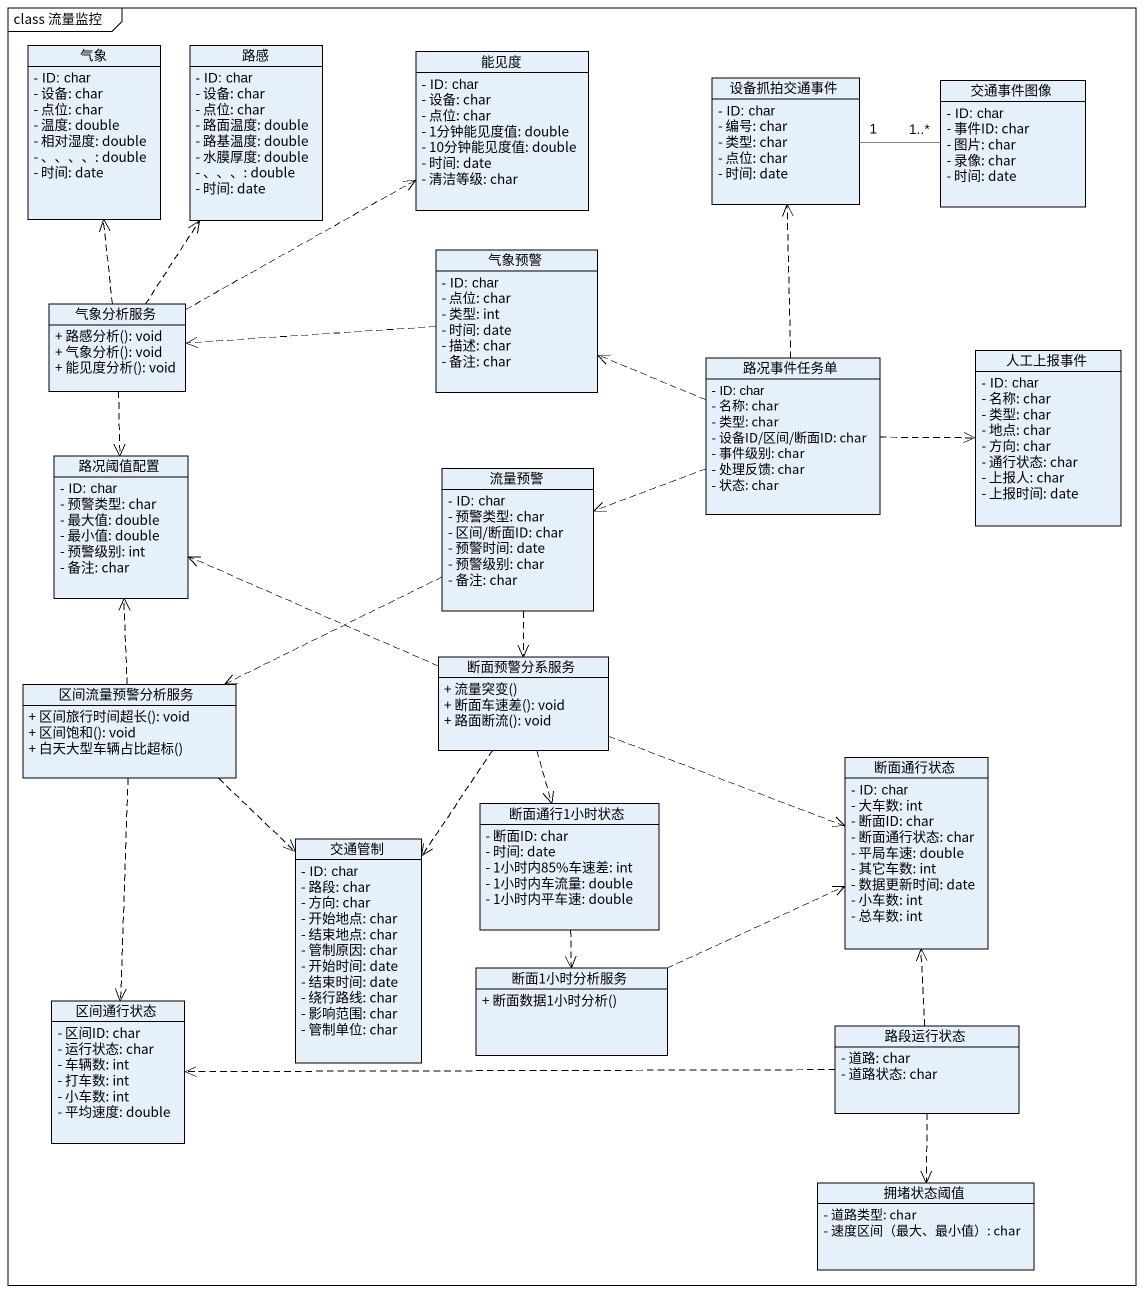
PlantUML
@startuml
mainframe class 流量监控
hide circle
hide empty members
skinparam classAttributeIconSize 0
class 气象 {
  - ID: char
  - 设备: char
  - 点位: char
  - 温度: double
  - 相对湿度: double
  - 、、、、: double
  - 时间: date
}
class 路感 {
  - ID: char
  - 设备: char
  - 点位: char
  - 路面温度: double
  - 路基温度: double
  - 水膜厚度: double
  - 、、、: double
  - 时间: date
}
class 能见度 {
  - ID: char
  - 设备: char
  - 点位: char
  - 1分钟能见度值: double
  - 10分钟能见度值: double
  - 时间: date
  - 清洁等级: char
}
class 设备抓拍交通事件 {
  - ID: char
  - 编号: char
  - 类型: char
  - 点位: char
  - 时间: date
}
class 交通事件图像 {
  - ID: char
  - 事件ID: char
  - 图片: char
  - 录像: char
  - 时间: date
}
class 气象预警 {
  - ID: char
  - 点位: char
  - 类型: int
  - 时间: date
  - 描述: char
  - 备注: char
}
class 气象分析服务 {
  + 路感分析(): void
  + 气象分析(): void
  + 能见度分析(): void
}
class 人工上报事件 {
  - ID: char
  - 名称: char
  - 类型: char
  - 地点: char
  - 方向: char
  - 通行状态: char
  - 上报人: char
  - 上报时间: date
}
class 路况事件任务单 {
  - ID: char
  - 名称: char
  - 类型: char
  - 设备ID/区间/断面ID: char
  - 事件级别: char
  - 处理反馈: char
  - 状态: char
}
class 路况阈值配置 {
  - ID: char
  - 预警类型: char
  - 最大值: double
  - 最小值: double
  - 预警级别: int
  - 备注: char
}
class 流量预警 {
  - ID: char
  - 预警类型: char
  - 区间/断面ID: char
  - 预警时间: date
  - 预警级别: char
  - 备注: char
}
class 区间流量预警分析服务 {
  + 区间旅行时间超长(): void
  + 区间饱和(): void
  + 白天大型车辆占比超标()
}
class 断面预警分系服务 {
  + 流量突变()
  + 断面车速差(): void
  + 路面断流(): void
}
class 断面通行1小时状态 {
  - 断面ID: char
  - 时间: date
  - 1小时内85%车速差: int
  - 1小时内车流量: double
  - 1小时内平车速: double
}
class 断面通行状态 {
  - ID: char
  - 大车数: int
  - 断面ID: char
  - 断面通行状态: char
  - 平局车速: double
  - 其它车数: int
  - 数据更新时间: date
  - 小车数: int
  - 总车数: int
}
class 交通管制 {
  - ID: char
  - 路段: char
  - 方向: char
  - 开始地点: char
  - 结束地点: char
  - 管制原因: char
  - 开始时间: date
  - 结束时间: date
  - 绕行路线: char
  - 影响范围: char
  - 管制单位: char
}
class 断面1小时分析服务 {
  + 断面数据1小时分析()
}
class 区间通行状态 {
  - 区间ID: char
  - 运行状态: char
  - 车辆数: int
  - 打车数: int
  - 小车数: int
  - 平均速度: double
}
class 路段运行状态 {
  - 道路: char
  - 道路状态: char
}
class 拥堵状态阈值 {
  - 道路类型: char
  - 速度区间（最大、最小值）: char
}
设备抓拍交通事件 "1" -right- "1..*" 交通事件图像
气象预警 .left.> 气象分析服务
气象分析服务 .up.> 气象
气象分析服务 .up.> 路感
气象分析服务 .right.> 能见度
气象分析服务 ..> 路况阈值配置
路况事件任务单 .up.> 设备抓拍交通事件
路况事件任务单 .left.> 气象预警
路况事件任务单 .right.> 人工上报事件
路况事件任务单 .left.> 流量预警
流量预警 .left.> 区间流量预警分析服务
流量预警 ..> 断面预警分系服务
区间流量预警分析服务 .up.> 路况阈值配置
区间流量预警分析服务 ..> 交通管制
区间流量预警分析服务 ..> 区间通行状态
断面预警分系服务 .left.> 路况阈值配置
断面预警分系服务 ..> 断面通行1小时状态
断面预警分系服务 .right.> 断面通行状态
断面预警分系服务 ..> 交通管制
断面通行1小时状态 ..> 断面1小时分析服务
断面1小时分析服务 .right.> 断面通行状态
路段运行状态 .up.> 断面通行状态
路段运行状态 .left.> 区间通行状态
路段运行状态 ..> 拥堵状态阈值
@enduml
